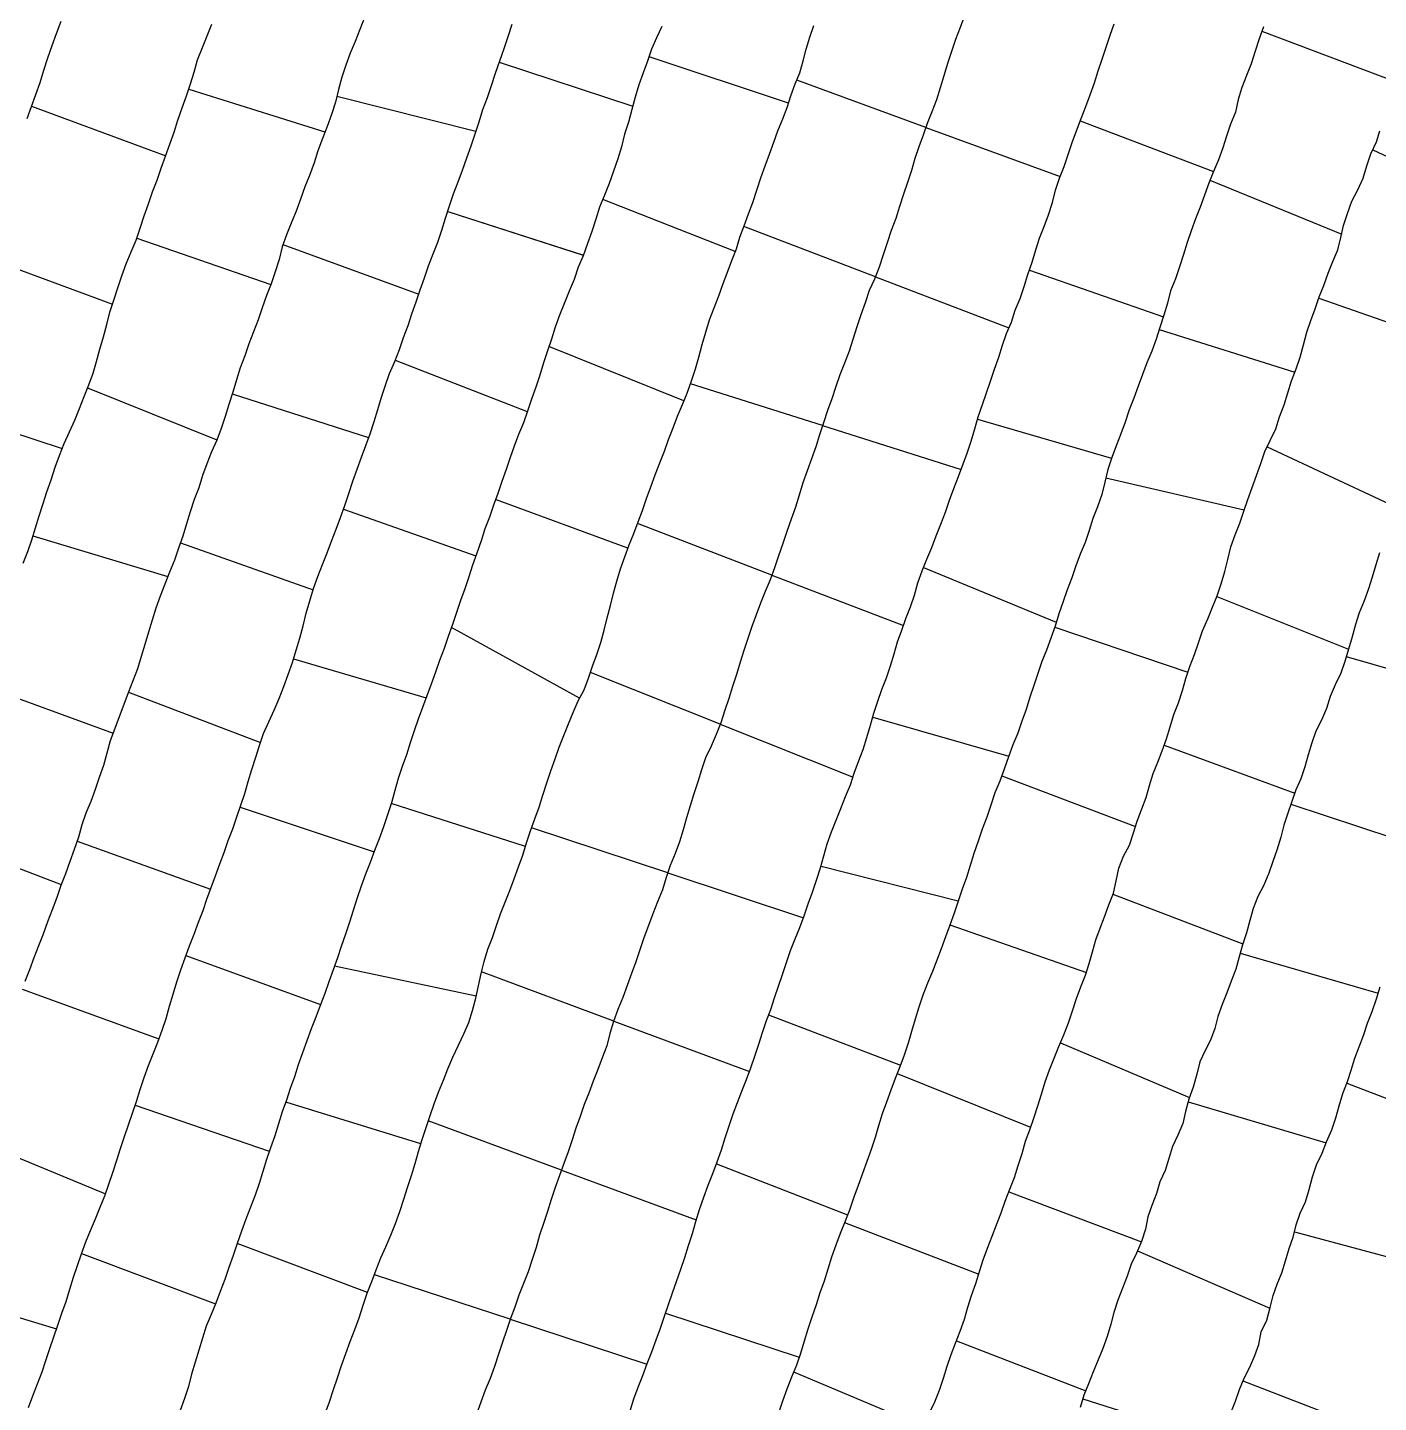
# Model space of a CAD drawing. Extents: x 703186 to 703989, y 1560402 to 1561368.
# Drawn here: x 703685.02 to 703727.81, y 1560744.72 to 1560788.26 of the extents above; entities that cross this region are included whole.
import ezdxf

# ---------------------------------------------------------------- set-up
doc = ezdxf.new("R2010")
doc.units = 0
doc.layers.add('10124_2002_REAL', color=30, linetype='Continuous')
doc.layers.add('AGROCAD PLL', color=7, linetype='Continuous')

msp = doc.modelspace()

# ---------------------------------------------------------------- linework, layer by layer
at = {"layer": '10124_2002_REAL'}
for points in [[(703695.6999, 1560788.5831), (703695.5529, 1560788.1988), (703695.4041, 1560787.826), (703695.2453, 1560787.4488), (703695.1089, 1560787.0717), (703694.9789, 1560786.6939), (703694.8743, 1560786.3007), (703694.7742, 1560785.9036), (703694.6533, 1560785.5069), (703694.5142, 1560785.1269), (703694.3642, 1560784.7493), (703694.2241, 1560784.3611), (703694.1048, 1560783.9779), (703693.9608, 1560783.583), (703693.8046, 1560783.2138), (703693.6737, 1560782.8297), (703693.5295, 1560782.4489), (703693.3704, 1560782.0733), (703693.2262, 1560781.6947), (703693.0874, 1560781.3141), (703692.9909, 1560780.9211), (703692.8705, 1560780.5299), (703692.7372, 1560780.152), (703692.5917, 1560779.7739), (703692.4612, 1560779.3883), (703692.329, 1560779.0098), (703692.1808, 1560778.627), (703692.0346, 1560778.2504), (703691.9062, 1560777.8689), (703691.763, 1560777.4922), (703691.6406, 1560777.1085), (703691.5284, 1560776.7172), (703691.4042, 1560776.3295), (703691.2818, 1560775.9442), (703691.1589, 1560775.5689), (703691.0188, 1560775.1943), (703690.8519, 1560774.8252), (703690.7078, 1560774.4525), (703690.5712, 1560774.0778), (703690.446, 1560773.6893), (703690.2991, 1560773.3172), (703690.18, 1560772.9313), (703690.061, 1560772.5504), (703689.9445, 1560772.1567), (703689.809, 1560771.773), (703689.6761, 1560771.3968), (703689.5263, 1560771.0184), (703689.3773, 1560770.6381), (703689.2281, 1560770.2605), (703689.0938, 1560769.88), (703688.976, 1560769.5008), (703688.8569, 1560769.114), (703688.7403, 1560768.7269), (703688.6283, 1560768.3448), (703688.5049, 1560767.9563), (703688.3602, 1560767.5755), (703688.2168, 1560767.2012), (703688.0708, 1560766.8226), (703687.9298, 1560766.4392), (703687.7869, 1560766.0618), (703687.6454, 1560765.6813), (703687.5406, 1560765.2904), (703687.4305, 1560764.898), (703687.2918, 1560764.5154), (703687.1645, 1560764.1333), (703687.0295, 1560763.7584), (703686.8761, 1560763.3876), (703686.7457, 1560763.0153), (703686.6354, 1560762.6211), (703686.4981, 1560762.2383), (703686.3675, 1560761.855), (703686.2286, 1560761.4653), (703686.0761, 1560761.0985), (703685.9524, 1560760.7138), (703685.8095, 1560760.3234), (703685.6619, 1560759.9416), (703685.5166, 1560759.5573), (703685.377, 1560759.1838), (703685.2297, 1560758.8059), (703685.0872, 1560758.4273), (703684.9418, 1560758.0522)], [(703714.7062, 1560788.6342), (703714.5638, 1560788.264), (703714.4187, 1560787.8804), (703714.2927, 1560787.5038), (703714.1655, 1560787.1242), (703714.0452, 1560786.7314), (703713.9321, 1560786.3496), (703713.8104, 1560785.9687), (703713.6702, 1560785.594), (703713.5236, 1560785.2225), (703713.3877, 1560784.8507), (703713.2511, 1560784.487), (703713.1257, 1560784.1154), (703713.0203, 1560783.7344), (703712.8934, 1560783.361), (703712.7661, 1560782.99), (703712.6413, 1560782.5982), (703712.5239, 1560782.2155), (703712.3803, 1560781.8367), (703712.2492, 1560781.4503), (703712.1282, 1560781.0651), (703711.9971, 1560780.6764), (703711.853, 1560780.2996), (703711.681, 1560779.9327), (703711.5536, 1560779.5451), (703711.4178, 1560779.166), (703711.2901, 1560778.7843), (703711.1677, 1560778.3895), (703711.0497, 1560778.0125), (703710.9035, 1560777.6342), (703710.7497, 1560777.2676), (703710.6251, 1560776.8973), (703710.4951, 1560776.5094), (703710.3661, 1560776.134), (703710.2338, 1560775.7501), (703710.1113, 1560775.3628), (703709.9928, 1560774.9809), (703709.8556, 1560774.6046), (703709.7231, 1560774.2258), (703709.583, 1560773.8461), (703709.4678, 1560773.4597), (703709.3492, 1560773.0704), (703709.2075, 1560772.6939), (703709.0693, 1560772.31), (703708.9447, 1560771.9249), (703708.815, 1560771.5353), (703708.6864, 1560771.1501), (703708.5429, 1560770.7772), (703708.3913, 1560770.4038), (703708.2451, 1560770.0352), (703708.1043, 1560769.666), (703707.9688, 1560769.2969), (703707.8437, 1560768.9191), (703707.7165, 1560768.5406), (703707.5936, 1560768.1622), (703707.4811, 1560767.7793), (703707.3572, 1560767.3977), (703707.2396, 1560767.0217), (703707.114, 1560766.6421), (703706.9866, 1560766.251), (703706.8376, 1560765.8766), (703706.6764, 1560765.5114), (703706.5027, 1560765.1328), (703706.3674, 1560764.7622), (703706.2507, 1560764.382), (703706.1327, 1560763.9961), (703706.0103, 1560763.6202), (703705.9, 1560763.2429), (703705.79, 1560762.8597), (703705.6774, 1560762.4804), (703705.5353, 1560762.1042), (703705.3806, 1560761.7305), (703705.255, 1560761.3507), (703705.1353, 1560760.9619), (703704.9765, 1560760.5806), (703704.8265, 1560760.2006), (703704.689, 1560759.824), (703704.5501, 1560759.4384), (703704.4183, 1560759.0631), (703704.2938, 1560758.6812), (703704.1543, 1560758.3056), (703704.0194, 1560757.9313), (703703.8751, 1560757.5437), (703703.7262, 1560757.1662), (703703.5874, 1560756.7931), (703703.4643, 1560756.4106), (703703.3683, 1560756.0235), (703703.2271, 1560755.6408), (703703.0853, 1560755.2675), (703702.9423, 1560754.8995), (703702.8013, 1560754.5233), (703702.6596, 1560754.1561), (703702.5231, 1560753.7842), (703702.3936, 1560753.4088), (703702.278, 1560753.0386), (703702.1455, 1560752.6631), (703702.0115, 1560752.2879), (703701.8716, 1560751.9095), (703701.7337, 1560751.5326), (703701.612, 1560751.1519), (703701.4961, 1560750.7682), (703701.3636, 1560750.3887), (703701.2406, 1560750.0189), (703701.1351, 1560749.6341), (703701.011, 1560749.2494), (703700.8774, 1560748.8662), (703700.7331, 1560748.4967), (703700.5824, 1560748.127), (703700.462, 1560747.7471), (703700.3217, 1560747.3872), (703700.1956, 1560747.0031), (703700.0643, 1560746.6334), (703699.9455, 1560746.2547), (703699.8196, 1560745.866), (703699.6782, 1560745.4886), (703699.523, 1560745.1124), (703699.3856, 1560744.7315), (703699.2465, 1560744.3563)], [(703684.8904, 1560771.2974), (703685.0302, 1560771.6682), (703685.1599, 1560772.0428), (703685.2731, 1560772.4192), (703685.3986, 1560772.8031), (703685.5186, 1560773.1918), (703685.6386, 1560773.5637), (703685.7774, 1560773.9455), (703685.9025, 1560774.338), (703686.0364, 1560774.7155), (703686.1887, 1560775.0911), (703686.3579, 1560775.4589), (703686.5223, 1560775.831), (703686.6729, 1560776.2033), (703686.8151, 1560776.5793), (703686.9616, 1560776.9443), (703687.1066, 1560777.314), (703687.2128, 1560777.6921), (703687.3201, 1560778.0819), (703687.431, 1560778.4654), (703687.5357, 1560778.855), (703687.6364, 1560779.2466), (703687.7541, 1560779.6326), (703687.8822, 1560780.0157), (703688.0134, 1560780.4019), (703688.151, 1560780.7835), (703688.3088, 1560781.1563), (703688.4614, 1560781.5303), (703688.5941, 1560781.9152), (703688.7191, 1560782.3001), (703688.8523, 1560782.6831), (703688.983, 1560783.0596), (703689.1276, 1560783.4335), (703689.2573, 1560783.813), (703689.3982, 1560784.1862), (703689.5278, 1560784.5714), (703689.6669, 1560784.9465), (703689.7898, 1560785.3345), (703689.918, 1560785.7222), (703690.0613, 1560786.0979), (703690.1816, 1560786.4803), (703690.2991, 1560786.8538), (703690.4118, 1560787.2408), (703690.5677, 1560787.6263), (703690.7174, 1560788.0053), (703690.8662, 1560788.3736)], [(703686.084, 1560788.453), (703685.9316, 1560788.0684), (703685.7971, 1560787.6808), (703685.6581, 1560787.2951), (703685.5306, 1560786.8987), (703685.4172, 1560786.5167), (703685.2816, 1560786.1363), (703685.1412, 1560785.7558), (703685.0072, 1560785.3765)], [(703685.0565, 1560744.5685), (703685.1979, 1560744.9396), (703685.3417, 1560745.3174), (703685.4846, 1560745.6925), (703685.6066, 1560746.0587), (703685.7273, 1560746.4347), (703685.8608, 1560746.8067), (703685.9831, 1560747.1752), (703686.1152, 1560747.5494), (703686.2492, 1560747.9267), (703686.3624, 1560748.3082), (703686.4861, 1560748.6903), (703686.6052, 1560749.0654), (703686.7349, 1560749.4364), (703686.8741, 1560749.807), (703687.0189, 1560750.1741), (703687.1756, 1560750.5394), (703687.3305, 1560750.9049), (703687.4704, 1560751.2701), (703687.6044, 1560751.6402), (703687.7235, 1560752.0082), (703687.8494, 1560752.3942), (703687.97, 1560752.7725), (703688.0963, 1560753.1444), (703688.2207, 1560753.5184), (703688.3469, 1560753.8854), (703688.4738, 1560754.2553), (703688.5936, 1560754.6368), (703688.7225, 1560755.0114), (703688.8588, 1560755.3925), (703689.0019, 1560755.7698), (703689.1513, 1560756.1386), (703689.2895, 1560756.5113), (703689.4111, 1560756.885), (703689.526, 1560757.2694), (703689.6387, 1560757.6582), (703689.7578, 1560758.0433), (703689.8805, 1560758.4282), (703690.017, 1560758.8081), (703690.1529, 1560759.1819), (703690.2987, 1560759.5512), (703690.437, 1560759.93), (703690.5849, 1560760.3012), (703690.7063, 1560760.6659), (703690.8433, 1560761.0319), (703690.9772, 1560761.4019), (703691.112, 1560761.7804), (703691.2485, 1560762.1451), (703691.3781, 1560762.5193), (703691.5269, 1560762.8907), (703691.6575, 1560763.2659), (703691.7814, 1560763.639), (703691.9075, 1560764.0112), (703692.0158, 1560764.3896), (703692.1294, 1560764.7737), (703692.2532, 1560765.1558), (703692.3703, 1560765.5334), (703692.5015, 1560765.9117), (703692.6659, 1560766.283), (703692.8328, 1560766.6467), (703692.996, 1560767.0195), (703693.1464, 1560767.3929), (703693.2816, 1560767.772), (703693.4144, 1560768.1559), (703693.5283, 1560768.5424), (703693.6444, 1560768.9231), (703693.7549, 1560769.3193), (703693.8538, 1560769.7203), (703693.9665, 1560770.1061), (703694.0848, 1560770.4972), (703694.2175, 1560770.8766), (703694.3624, 1560771.2551), (703694.5114, 1560771.6249), (703694.6565, 1560771.9961), (703694.8003, 1560772.3757), (703694.9412, 1560772.7478), (703695.0741, 1560773.1248), (703695.1995, 1560773.51), (703695.3249, 1560773.8939), (703695.4616, 1560774.2763), (703695.5995, 1560774.6545), (703695.7419, 1560775.0319), (703695.8739, 1560775.4026), (703696.0072, 1560775.7835), (703696.1192, 1560776.1715), (703696.2334, 1560776.5573), (703696.3643, 1560776.9402), (703696.4927, 1560777.3119), (703696.6542, 1560777.684), (703696.8022, 1560778.0651), (703696.9367, 1560778.4442), (703697.0819, 1560778.825), (703697.2013, 1560779.2008), (703697.3364, 1560779.5772), (703697.4655, 1560779.9545), (703697.6017, 1560780.3353), (703697.7246, 1560780.7171), (703697.8748, 1560781.0954), (703698.0176, 1560781.4695), (703698.1482, 1560781.8513), (703698.2664, 1560782.2316), (703698.3918, 1560782.6185), (703698.5151, 1560783), (703698.6693, 1560783.373), (703698.8027, 1560783.7485), (703698.9426, 1560784.1327), (703699.0717, 1560784.5157), (703699.1977, 1560784.8923), (703699.3265, 1560785.2823), (703699.4487, 1560785.6651), (703699.5918, 1560786.043), (703699.7189, 1560786.4277), (703699.85, 1560786.8209), (703699.979, 1560787.2137), (703700.1204, 1560787.6006), (703700.2489, 1560787.9846), (703700.3708, 1560788.3692)], [(703705.114, 1560788.3004), (703704.9435, 1560787.9328), (703704.7897, 1560787.5747), (703704.66, 1560787.1941), (703704.5227, 1560786.8259), (703704.388, 1560786.4478), (703704.2659, 1560786.0605), (703704.1685, 1560785.6629), (703704.0551, 1560785.2714), (703703.9367, 1560784.8821), (703703.8368, 1560784.4901), (703703.72, 1560784.1017), (703703.5881, 1560783.7116), (703703.4461, 1560783.3256), (703703.2976, 1560782.9544), (703703.1452, 1560782.58), (703703.023, 1560782.1949), (703702.9021, 1560781.8095), (703702.7643, 1560781.4216), (703702.6229, 1560781.0357), (703702.4646, 1560780.6753), (703702.3354, 1560780.2866), (703702.1842, 1560779.913), (703702.0271, 1560779.5436), (703701.8782, 1560779.1604), (703701.7387, 1560778.7791), (703701.62, 1560778.3998), (703701.4926, 1560778.0221), (703701.3721, 1560777.6411), (703701.2512, 1560777.2548), (703701.1222, 1560776.8787), (703700.9899, 1560776.4963), (703700.8572, 1560776.1186), (703700.7302, 1560775.7426), (703700.5802, 1560775.378), (703700.4424, 1560775.0102), (703700.3088, 1560774.6433), (703700.1841, 1560774.2647), (703700.044, 1560773.8868), (703699.9188, 1560773.5083), (703699.7808, 1560773.1343), (703699.6555, 1560772.7539), (703699.5082, 1560772.3853), (703699.3911, 1560772.0042), (703699.2601, 1560771.6229), (703699.1163, 1560771.24), (703698.997, 1560770.8647), (703698.8708, 1560770.4939), (703698.7349, 1560770.1196), (703698.6087, 1560769.7436), (703698.4816, 1560769.3584), (703698.3527, 1560768.9752), (703698.2212, 1560768.5969), (703698.0721, 1560768.2227), (703697.9461, 1560767.8534), (703697.8088, 1560767.4663), (703697.6708, 1560767.1045), (703697.5395, 1560766.7296), (703697.3982, 1560766.3645), (703697.2676, 1560765.988), (703697.1444, 1560765.6137), (703697.0227, 1560765.2366), (703696.8914, 1560764.8674), (703696.7649, 1560764.4844), (703696.6586, 1560764.1039), (703696.55, 1560763.7137), (703696.4262, 1560763.3324), (703696.3018, 1560762.9572), (703696.167, 1560762.5753), (703696.0156, 1560762.2008), (703695.8776, 1560761.8265), (703695.7309, 1560761.4523), (703695.5971, 1560761.0766), (703695.4642, 1560760.7017), (703695.3412, 1560760.3087), (703695.2181, 1560759.9292), (703695.0945, 1560759.5492), (703694.9624, 1560759.1653), (703694.8384, 1560758.7996), (703694.7019, 1560758.4208), (703694.572, 1560758.0443), (703694.4372, 1560757.6731), (703694.296, 1560757.2974), (703694.1513, 1560756.9261), (703694.0087, 1560756.5553), (703693.87, 1560756.1796), (703693.7292, 1560755.7974), (703693.5965, 1560755.4176), (703693.4775, 1560755.034), (703693.3479, 1560754.6653), (703693.2249, 1560754.293), (703693.0891, 1560753.9255), (703692.9695, 1560753.5536), (703692.8524, 1560753.1729), (703692.7179, 1560752.7906), (703692.5931, 1560752.4156), (703692.4771, 1560752.0374), (703692.3596, 1560751.6639), (703692.2324, 1560751.2932), (703692.0886, 1560750.9084), (703691.9405, 1560750.5294), (703691.8069, 1560750.1455), (703691.6687, 1560749.7567), (703691.5399, 1560749.3777), (703691.4059, 1560748.9962), (703691.2789, 1560748.6153), (703691.131, 1560748.2416), (703690.9855, 1560747.8683), (703690.8369, 1560747.5075), (703690.6835, 1560747.1379), (703690.5671, 1560746.759), (703690.4531, 1560746.3836), (703690.3315, 1560746.0026), (703690.2199, 1560745.6208), (703690.1225, 1560745.2313), (703689.9971, 1560744.8457), (703689.8614, 1560744.4717)], [(703694.4537, 1560744.3706), (703694.5856, 1560744.7501), (703694.7179, 1560745.1331), (703694.8423, 1560745.5095), (703694.9718, 1560745.8963), (703695.1034, 1560746.2778), (703695.2394, 1560746.655), (703695.3881, 1560747.0332), (703695.53, 1560747.408), (703695.6579, 1560747.8017), (703695.7864, 1560748.1827), (703695.9263, 1560748.5564), (703696.0715, 1560748.9303), (703696.2134, 1560749.3001), (703696.3757, 1560749.6574), (703696.535, 1560750.0255), (703696.6802, 1560750.3958), (703696.8155, 1560750.7729), (703696.9383, 1560751.1583), (703697.0575, 1560751.5328), (703697.1833, 1560751.9117), (703697.2977, 1560752.2887), (703697.4048, 1560752.6707), (703697.5231, 1560753.0524), (703697.6468, 1560753.4312), (703697.7731, 1560753.807), (703697.9004, 1560754.1828), (703698.041, 1560754.5563), (703698.1954, 1560754.9279), (703698.3368, 1560755.2935), (703698.4989, 1560755.6644), (703698.6779, 1560756.0342), (703698.8477, 1560756.3944), (703699.0006, 1560756.7609), (703699.1233, 1560757.135), (703699.2263, 1560757.5247), (703699.309, 1560757.916), (703699.3917, 1560758.3079), (703699.4926, 1560758.6896), (703699.6054, 1560759.0767), (703699.7472, 1560759.4506), (703699.8821, 1560759.8266), (703700.007, 1560760.1987), (703700.1516, 1560760.5711), (703700.3049, 1560760.9365), (703700.4382, 1560761.308), (703700.5748, 1560761.6827), (703700.7087, 1560762.0611), (703700.8328, 1560762.447), (703700.9567, 1560762.8253), (703701.0896, 1560763.2025), (703701.2248, 1560763.5798), (703701.346, 1560763.9598), (703701.469, 1560764.3429), (703701.5966, 1560764.7285), (703701.7367, 1560765.1057), (703701.865, 1560765.4793), (703702.0081, 1560765.8499), (703702.1586, 1560766.2178), (703702.3093, 1560766.5727), (703702.4624, 1560766.94), (703702.6583, 1560767.2946), (703702.788, 1560767.6655), (703702.9228, 1560768.0435), (703703.0595, 1560768.4133), (703703.1791, 1560768.7927), (703703.2862, 1560769.1803), (703703.3834, 1560769.5669), (703703.4882, 1560769.9604), (703703.5796, 1560770.3495), (703703.6882, 1560770.7375), (703703.81, 1560771.1261), (703703.9397, 1560771.5051), (703704.0795, 1560771.8846), (703704.2325, 1560772.2459), (703704.3659, 1560772.6092), (703704.5029, 1560772.9749), (703704.6287, 1560773.3467), (703704.763, 1560773.7158), (703704.9062, 1560774.1007), (703705.0471, 1560774.4788), (703705.1993, 1560774.8501), (703705.3295, 1560775.2217), (703705.4689, 1560775.5883), (703705.611, 1560775.9551), (703705.7657, 1560776.3229), (703705.9129, 1560776.6888), (703706.0589, 1560777.0728), (703706.1806, 1560777.453), (703706.2863, 1560777.8297), (703706.3954, 1560778.2275), (703706.5111, 1560778.6207), (703706.6236, 1560779.0079), (703706.7714, 1560779.3919), (703706.9154, 1560779.7669), (703707.0566, 1560780.1545), (703707.1986, 1560780.5206), (703707.3326, 1560780.8868), (703707.4761, 1560781.2522), (703707.5905, 1560781.621), (703707.7259, 1560781.989), (703707.8645, 1560782.3601), (703707.9993, 1560782.7269), (703708.1254, 1560783.1153), (703708.2524, 1560783.5004), (703708.3835, 1560783.8788), (703708.5239, 1560784.2575), (703708.66, 1560784.6321), (703708.7934, 1560784.9969), (703708.9442, 1560785.368), (703709.0815, 1560785.7328), (703709.2054, 1560786.1059), (703709.3415, 1560786.4756), (703709.4822, 1560786.8324), (703709.5879, 1560787.2052), (703709.6842, 1560787.5798), (703709.7997, 1560787.9608), (703709.9318, 1560788.3271)], [(703704.1075, 1560744.4597), (703704.2316, 1560744.8361), (703704.3671, 1560745.2115), (703704.5164, 1560745.5837), (703704.6492, 1560745.9572), (703704.7971, 1560746.3321), (703704.9387, 1560746.7064), (703705.0758, 1560747.0796), (703705.198, 1560747.4549), (703705.3216, 1560747.8307), (703705.4502, 1560748.1967), (703705.5818, 1560748.5595), (703705.7179, 1560748.9415), (703705.8446, 1560749.3128), (703705.958, 1560749.6935), (703706.0834, 1560750.0759), (703706.1897, 1560750.4515), (703706.3107, 1560750.8371), (703706.4406, 1560751.2259), (703706.5812, 1560751.6052), (703706.7267, 1560751.9727), (703706.872, 1560752.3456), (703707.0063, 1560752.7298), (703707.126, 1560753.1018), (703707.2442, 1560753.4858), (703707.3754, 1560753.8641), (703707.5136, 1560754.2245), (703707.6489, 1560754.5857), (703707.7935, 1560754.9504), (703707.9304, 1560755.3186), (703708.056, 1560755.6951), (703708.1903, 1560756.0675), (703708.3022, 1560756.4442), (703708.4288, 1560756.8154), (703708.5626, 1560757.1672), (703708.6882, 1560757.5341), (703708.815, 1560757.9044), (703708.9343, 1560758.2821), (703709.0603, 1560758.6601), (703709.1937, 1560759.0378), (703709.335, 1560759.4042), (703709.4857, 1560759.7696), (703709.6184, 1560760.1352), (703709.7536, 1560760.5134), (703709.8826, 1560760.8855), (703710.0145, 1560761.2694), (703710.1436, 1560761.6521), (703710.2413, 1560762.0361), (703710.3533, 1560762.4174), (703710.4896, 1560762.7937), (703710.638, 1560763.1658), (703710.7811, 1560763.5373), (703710.9282, 1560763.9113), (703711.0898, 1560764.2808), (703711.2096, 1560764.6512), (703711.3476, 1560765.0265), (703711.4867, 1560765.3976), (703711.6042, 1560765.7828), (703711.7246, 1560766.1726), (703711.834, 1560766.5545), (703711.9546, 1560766.9343), (703712.0866, 1560767.3037), (703712.2255, 1560767.6754), (703712.3563, 1560768.0487), (703712.4762, 1560768.4291), (703712.5842, 1560768.808), (703712.7189, 1560769.1796), (703712.8436, 1560769.5516), (703712.9874, 1560769.9228), (703713.1135, 1560770.2892), (703713.2271, 1560770.6804), (703713.3587, 1560771.0625), (703713.5103, 1560771.4307), (703713.6639, 1560771.8022), (703713.8089, 1560772.1697), (703713.952, 1560772.5411), (703714.0998, 1560772.9146), (703714.2301, 1560773.2933), (703714.366, 1560773.6648), (703714.5089, 1560774.042), (703714.6498, 1560774.416), (703714.7888, 1560774.7843), (703714.9118, 1560775.1699), (703715.0263, 1560775.5588), (703715.1363, 1560775.9386), (703715.2716, 1560776.3243), (703715.3967, 1560776.6931), (703715.5217, 1560777.0703), (703715.6498, 1560777.4491), (703715.7838, 1560777.8204), (703715.9089, 1560778.2069), (703716.0359, 1560778.5755), (703716.1898, 1560778.9386), (703716.3105, 1560779.3144), (703716.4597, 1560779.6847), (703716.5888, 1560780.0675), (703716.7112, 1560780.4467), (703716.8449, 1560780.8302), (703716.9649, 1560781.2198), (703717.0795, 1560781.5943), (703717.2255, 1560781.9588), (703717.3667, 1560782.3338), (703717.4847, 1560782.7202), (703717.5875, 1560783.1146), (703717.7074, 1560783.4964), (703717.8578, 1560783.8606), (703717.9852, 1560784.239), (703718.1152, 1560784.6195), (703718.2483, 1560784.9959), (703718.3946, 1560785.3802), (703718.545, 1560785.7585), (703718.6768, 1560786.135), (703718.8136, 1560786.5079), (703718.9392, 1560786.8887), (703719.0665, 1560787.2635), (703719.1859, 1560787.645), (703719.3097, 1560788.02), (703719.4418, 1560788.3757)], [(703724.1723, 1560788.2811), (703724.0294, 1560787.9014), (703723.909, 1560787.5128), (703723.7844, 1560787.1189), (703723.6325, 1560786.7422), (703723.4821, 1560786.365), (703723.3731, 1560785.9824), (703723.2819, 1560785.5856), (703723.1236, 1560785.2052), (703722.9955, 1560784.8287), (703722.8811, 1560784.4491), (703722.7451, 1560784.0776), (703722.5865, 1560783.7032), (703722.436, 1560783.3373), (703722.3044, 1560782.9535), (703722.1642, 1560782.5788), (703722.0211, 1560782.2057), (703721.8835, 1560781.8309), (703721.7518, 1560781.4568), (703721.634, 1560781.0753), (703721.5112, 1560780.6829), (703721.3816, 1560780.3056), (703721.2269, 1560779.9244), (703721.1343, 1560779.5346), (703721.0185, 1560779.1507), (703720.8866, 1560778.7669), (703720.7679, 1560778.3902), (703720.6312, 1560778.0134), (703720.4812, 1560777.6462), (703720.3426, 1560777.2783), (703720.2024, 1560776.903), (703720.0676, 1560776.5242), (703719.9122, 1560776.1535), (703719.7898, 1560775.7718), (703719.6506, 1560775.4028), (703719.5044, 1560775.0207), (703719.363, 1560774.6496), (703719.2396, 1560774.273), (703719.1464, 1560773.8699), (703719.0481, 1560773.4757), (703718.9144, 1560773.0908), (703718.7651, 1560772.7146), (703718.6464, 1560772.3378), (703718.5185, 1560771.9584), (703718.3599, 1560771.5834), (703718.2262, 1560771.2181), (703718.0996, 1560770.8328), (703717.9481, 1560770.4583), (703717.8271, 1560770.0834), (703717.6899, 1560769.6979), (703717.5697, 1560769.3112), (703717.4403, 1560768.9299), (703717.2946, 1560768.5482), (703717.1533, 1560768.1877), (703717.0261, 1560767.804), (703716.8987, 1560767.4281), (703716.7702, 1560767.0556), (703716.65, 1560766.6711), (703716.5185, 1560766.2939), (703716.3927, 1560765.9158), (703716.2364, 1560765.549), (703716.0912, 1560765.1696), (703715.9605, 1560764.7805), (703715.8177, 1560764.4034), (703715.6641, 1560764.0244), (703715.537, 1560763.6397), (703715.4042, 1560763.2563), (703715.2619, 1560762.8835), (703715.1312, 1560762.4995), (703715.0018, 1560762.1128), (703714.8853, 1560761.7331), (703714.7665, 1560761.3509), (703714.628, 1560760.974), (703714.496, 1560760.5961), (703714.3704, 1560760.2177), (703714.2388, 1560759.8397), (703714.0997, 1560759.4657), (703713.9629, 1560759.093), (703713.8284, 1560758.7327), (703713.688, 1560758.368), (703713.5282, 1560757.999), (703713.3814, 1560757.6255), (703713.2564, 1560757.2401), (703713.1384, 1560756.8606), (703713.0277, 1560756.4773), (703712.9142, 1560756.0995), (703712.7923, 1560755.7218), (703712.652, 1560755.3499), (703712.5033, 1560754.9799), (703712.3653, 1560754.6107), (703712.2276, 1560754.2383), (703712.0952, 1560753.8659), (703711.9821, 1560753.4892), (703711.8686, 1560753.1138), (703711.7436, 1560752.7347), (703711.6113, 1560752.3516), (703711.4749, 1560751.9788), (703711.33, 1560751.5966), (703711.1994, 1560751.227), (703711.0655, 1560750.8483), (703710.9172, 1560750.4685), (703710.7676, 1560750.0809), (703710.6291, 1560749.7078), (703710.4891, 1560749.3278), (703710.3677, 1560748.9492), (703710.2512, 1560748.5709), (703710.124, 1560748.1958), (703710.0016, 1560747.8136), (703709.8644, 1560747.4228), (703709.7343, 1560747.0439), (703709.6182, 1560746.6665), (703709.5094, 1560746.2808), (703709.3769, 1560745.9021), (703709.2189, 1560745.528), (703709.0691, 1560745.1465), (703708.9371, 1560744.7709), (703708.8059, 1560744.3891)], [(703713.5812, 1560744.3789), (703713.7565, 1560744.7466), (703713.91, 1560745.1163), (703714.0332, 1560745.4915), (703714.1549, 1560745.877), (703714.283, 1560746.2434), (703714.4155, 1560746.6045), (703714.5602, 1560746.9789), (703714.6985, 1560747.3612), (703714.8039, 1560747.7392), (703714.9236, 1560748.1122), (703715.0556, 1560748.4905), (703715.1796, 1560748.8674), (703715.2927, 1560749.2411), (703715.4345, 1560749.609), (703715.5827, 1560749.9885), (703715.7188, 1560750.3487), (703715.8661, 1560750.7252), (703715.9925, 1560751.1019), (703716.1348, 1560751.4801), (703716.2816, 1560751.85), (703716.4061, 1560752.2273), (703716.5242, 1560752.6111), (703716.6323, 1560752.9972), (703716.7658, 1560753.3604), (703716.8958, 1560753.7305), (703717.0234, 1560754.114), (703717.1446, 1560754.491), (703717.2568, 1560754.8745), (703717.3945, 1560755.2545), (703717.5445, 1560755.6263), (703717.6892, 1560755.9932), (703717.8479, 1560756.369), (703717.9939, 1560756.7425), (703718.1231, 1560757.1238), (703718.2502, 1560757.5136), (703718.3883, 1560757.8886), (703718.5335, 1560758.2541), (703718.648, 1560758.622), (703718.7528, 1560758.9966), (703718.8564, 1560759.3771), (703718.9948, 1560759.7408), (703719.1382, 1560760.1054), (703719.2716, 1560760.4805), (703719.4155, 1560760.8555), (703719.5054, 1560761.2413), (703719.5881, 1560761.6431), (703719.733, 1560762.0232), (703719.9234, 1560762.3749), (703720.0512, 1560762.76), (703720.1703, 1560763.1362), (703720.3127, 1560763.52), (703720.4519, 1560763.8826), (703720.5607, 1560764.2606), (703720.6812, 1560764.6439), (703720.8246, 1560765.0026), (703720.96, 1560765.3648), (703721.0969, 1560765.7366), (703721.2158, 1560766.1197), (703721.3273, 1560766.5083), (703721.483, 1560766.8795), (703721.6053, 1560767.2725), (703721.7149, 1560767.6552), (703721.8401, 1560768.0337), (703721.985, 1560768.4082), (703722.1099, 1560768.7815), (703722.2441, 1560769.156), (703722.4076, 1560769.5343), (703722.5556, 1560769.9069), (703722.6999, 1560770.2678), (703722.8346, 1560770.645), (703722.9452, 1560771.0428), (703723.0451, 1560771.4203), (703723.134, 1560771.8204), (703723.2689, 1560772.2036), (703723.4177, 1560772.5706), (703723.5514, 1560772.9499), (703723.6714, 1560773.3212), (703723.8156, 1560773.7011), (703723.9499, 1560774.0814), (703724.0886, 1560774.454), (703724.2152, 1560774.8378), (703724.3799, 1560775.1916), (703724.5567, 1560775.554), (703724.6786, 1560775.9311), (703724.8228, 1560776.3194), (703724.94, 1560776.696), (703725.0572, 1560777.0708), (703725.2071, 1560777.4581), (703725.3325, 1560777.8304), (703725.4363, 1560778.2142), (703725.5471, 1560778.617), (703725.6699, 1560778.982), (703725.8057, 1560779.3534), (703725.939, 1560779.7336), (703726.0825, 1560780.0943), (703726.2188, 1560780.4861), (703726.371, 1560780.8544), (703726.5205, 1560781.2204), (703726.6253, 1560781.6192), (703726.7091, 1560781.9914), (703726.8307, 1560782.3796), (703726.9731, 1560782.768), (703727.1579, 1560783.1249), (703727.3248, 1560783.498), (703727.4421, 1560783.8874), (703727.5751, 1560784.2639), (703727.7521, 1560784.6451), (703727.8608, 1560784.996)], [(703727.8421, 1560771.6307), (703727.7339, 1560771.2457), (703727.6158, 1560770.861), (703727.4966, 1560770.4936), (703727.3625, 1560770.109), (703727.2039, 1560769.7299), (703727.0846, 1560769.3562), (703726.9804, 1560768.968), (703726.8598, 1560768.5784), (703726.7479, 1560768.1887), (703726.6205, 1560767.8152), (703726.4407, 1560767.4481), (703726.2837, 1560767.0823), (703726.1687, 1560766.7041), (703726.008, 1560766.3309), (703725.8256, 1560765.9798), (703725.7042, 1560765.6127), (703725.5877, 1560765.2293), (703725.4777, 1560764.8577), (703725.3565, 1560764.4775), (703725.1987, 1560764.1239), (703725.0662, 1560763.7552), (703724.9352, 1560763.3593), (703724.8154, 1560763.0021), (703724.7225, 1560762.622), (703724.5914, 1560762.2154), (703724.4708, 1560761.8562), (703724.3407, 1560761.4863), (703724.1847, 1560761.1077), (703723.9944, 1560760.7484), (703723.8397, 1560760.3714), (703723.7388, 1560759.9886), (703723.6339, 1560759.6005), (703723.5107, 1560759.2117), (703723.4007, 1560758.8323), (703723.2901, 1560758.4502), (703723.1519, 1560758.0669), (703723.0085, 1560757.7009), (703722.859, 1560757.3246), (703722.726, 1560756.9453), (703722.6286, 1560756.5646), (703722.4928, 1560756.2), (703722.314, 1560755.8455), (703722.1577, 1560755.5114), (703722.0593, 1560755.1193), (703721.9449, 1560754.7114), (703721.8105, 1560754.3289), (703721.6962, 1560753.9437), (703721.6135, 1560753.5556), (703721.4619, 1560753.1887), (703721.2897, 1560752.829), (703721.1736, 1560752.4486), (703721.0585, 1560752.0723), (703720.8862, 1560751.7145), (703720.7797, 1560751.3383), (703720.6331, 1560750.9669), (703720.5034, 1560750.5987), (703720.4342, 1560750.2153), (703720.3114, 1560749.8248), (703720.1508, 1560749.4532), (703719.9846, 1560749.1084), (703719.8501, 1560748.7288), (703719.7063, 1560748.3434), (703719.5574, 1560747.9615), (703719.4325, 1560747.5768), (703719.3379, 1560747.2055), (703719.2187, 1560746.8178), (703719.0783, 1560746.4359), (703718.9333, 1560746.0706), (703718.7759, 1560745.6979), (703718.631, 1560745.3171), (703718.4846, 1560744.9518), (703718.3623, 1560744.5674)], [(703723.1351, 1560744.3967), (703723.2858, 1560744.7657), (703723.4136, 1560745.1363), (703723.5546, 1560745.4989), (703723.738, 1560745.8413), (703723.9006, 1560746.2079), (703724.0213, 1560746.5654), (703724.1015, 1560746.9633), (703724.2719, 1560747.3363), (703724.3784, 1560747.7283), (703724.4787, 1560748.108), (703724.6071, 1560748.4691), (703724.7468, 1560748.8305), (703724.8693, 1560749.2077), (703724.9858, 1560749.601), (703725.1074, 1560749.9637), (703725.2093, 1560750.3463), (703725.3353, 1560750.7158), (703725.4988, 1560751.0788), (703725.6178, 1560751.464), (703725.72, 1560751.8692), (703725.8532, 1560752.2548), (703726.0323, 1560752.616), (703726.1694, 1560752.9824), (703726.3331, 1560753.362), (703726.4645, 1560753.7393), (703726.5653, 1560754.1225), (703726.6852, 1560754.513), (703726.8279, 1560754.8874), (703726.9444, 1560755.2497), (703727.0657, 1560755.6237), (703727.2023, 1560755.9834), (703727.3406, 1560756.3483), (703727.4627, 1560756.7345), (703727.609, 1560757.1094), (703727.749, 1560757.5017), (703727.8627, 1560757.8877)]]:
    msp.add_lwpolyline(points, dxfattribs=at)
at = {"layer": 'AGROCAD PLL', "color": 3, "true_color": 0x00ff00}
for points in [[(703724.1224, 1560788.1486), (703728.3445, 1560786.5596)], [(703699.9642, 1560787.1687), (703704.1969, 1560785.7787)], [(703690.1295, 1560786.3146), (703694.4465, 1560784.9565)], [(703694.8208, 1560786.0885), (703699.226, 1560784.9781)], [(703685.1482, 1560785.7748), (703689.4043, 1560784.2043)], [(703713.4799, 1560785.1031), (703717.7294, 1560783.5498)], [(703718.3668, 1560785.3071), (703722.5856, 1560783.701)], [(703718.3668, 1560785.3071), (703722.5856, 1560783.701)], [(703727.6318, 1560784.386), (703731.6876, 1560782.5028)], [(703722.4761, 1560783.4347), (703726.6477, 1560781.7188)], [(703707.4428, 1560781.1675), (703703.2418, 1560782.8173)], [(703698.3349, 1560782.443), (703702.6286, 1560781.0514)], [(703698.3349, 1560782.443), (703702.6296, 1560781.0511)], [(703711.8792, 1560780.3681), (703707.7154, 1560781.9604)], [(703711.8792, 1560780.3681), (703707.7154, 1560781.9604)], [(703688.4835, 1560781.5944), (703692.729, 1560780.1307)], [(703683.4864, 1560781.0607), (703687.7147, 1560779.5035)], [(703711.8792, 1560780.3681), (703716.1099, 1560778.7501)], [(703716.7567, 1560780.5772), (703721.0003, 1560779.0977)], [(703725.9266, 1560779.6982), (703730.1561, 1560778.2153)], [(703720.867, 1560778.7047), (703725.1654, 1560777.3503)], [(703696.6718, 1560777.7293), (703700.8527, 1560776.1057)], [(703696.6718, 1560777.7293), (703700.8528, 1560776.1056)], [(703681.8434, 1560776.3402), (703686.1233, 1560774.9299)], [(703691.5102, 1560776.6605), (703695.8291, 1560775.2769)], [(703724.2829, 1560774.9833), (703728.3287, 1560773.1)], [(703719.1772, 1560774.003), (703723.5639, 1560772.9887)], [(703704.038, 1560771.772), (703699.8477, 1560773.3157)], [(703685.1962, 1560772.1633), (703689.4712, 1560770.8777)], [(703689.8685, 1560771.9416), (703694.0726, 1560770.457)], [(703713.4, 1560771.1628), (703717.6068, 1560769.4307)], [(703708.6004, 1560770.9267), (703712.7671, 1560769.3233)], [(703722.6926, 1560770.2495), (703726.8612, 1560768.5828)], [(703722.6926, 1560770.2495), (703726.8611, 1560768.5828)], [(703717.5582, 1560769.2774), (703721.7778, 1560767.8454)], [(703726.793, 1560768.3459), (703731.0853, 1560767.1134)], [(703683.5138, 1560767.4577), (703687.7338, 1560765.9191)], [(703688.225, 1560767.2225), (703692.4012, 1560765.6225)], [(703711.798, 1560766.4287), (703716.1013, 1560765.1959)], [(703706.9676, 1560766.2032), (703711.1706, 1560764.5306)], [(703715.8805, 1560764.5692), (703720.1162, 1560762.9653)], [(703700.7949, 1560762.3291), (703696.5443, 1560763.696)], [(703691.7591, 1560763.5718), (703696.0016, 1560762.1629)], [(703705.3029, 1560761.4954), (703700.9906, 1560762.9215)], [(703705.3029, 1560761.4954), (703700.9906, 1560762.9215)], [(703681.8641, 1560762.7409), (703686.0862, 1560761.1229)], [(703686.5922, 1560762.5007), (703690.8248, 1560760.9826)], [(703705.3029, 1560761.4954), (703709.5967, 1560760.0754)], [(703710.1585, 1560761.7105), (703714.4995, 1560760.606)], [(703710.1585, 1560761.7105), (703714.4993, 1560760.6061)], [(703690.042, 1560758.8769), (703694.3069, 1560757.3263)], [(703723.4349, 1560758.9503), (703727.8027, 1560757.6839)], [(703703.5899, 1560756.7997), (703699.4046, 1560758.3567)], [(703703.5899, 1560756.7997), (703699.4046, 1560758.3567)], [(703708.4975, 1560756.9959), (703712.6738, 1560755.4076)], [(703726.8065, 1560754.8312), (703731.0502, 1560753.2138)], [(703688.4357, 1560754.1443), (703692.6834, 1560752.687)], [(703697.4803, 1560752.9143), (703693.2051, 1560754.2393)], [(703701.9362, 1560752.0842), (703697.7182, 1560753.6436)], [(703701.9362, 1560752.0842), (703697.7182, 1560753.6436)], [(703706.8458, 1560752.2784), (703710.993, 1560750.6625)], [(703716.102, 1560751.393), (703720.307, 1560749.8108)], [(703716.102, 1560751.393), (703720.3056, 1560749.8114)], [(703725.1501, 1560750.1242), (703729.477, 1560748.9718)], [(703686.7378, 1560749.4441), (703690.9785, 1560747.8513)], [(703700.3122, 1560747.3582), (703696.0096, 1560748.7708)], [(703700.3122, 1560747.3582), (703696.0096, 1560748.7708)], [(703705.229, 1560747.5492), (703709.4657, 1560746.1558)], [(703709.2898, 1560745.6959), (703713.4213, 1560743.951)], [(703723.5212, 1560745.413), (703727.7463, 1560743.77)]]:
    msp.add_lwpolyline(points, dxfattribs=at)
at = {"layer": 'AGROCAD PLL', "color": 1, "true_color": 0xff0000}
for points in [[(703709.1282, 1560785.8735), (703704.71, 1560787.3407)], [(703693.1158, 1560781.3919), (703697.4202, 1560779.8221)], [(703705.8146, 1560776.4445), (703701.5405, 1560778.164)], [(703710.2055, 1560775.6605), (703714.5955, 1560774.272)], [(703708.6004, 1560770.9267), (703704.3489, 1560772.5628)], [(703708.6004, 1560770.9267), (703704.3489, 1560772.5628)], [(703702.508, 1560767.0225), (703698.45, 1560769.2644)], [(703725.0396, 1560763.6747), (703729.3876, 1560762.236)], [(703714.2414, 1560759.8471), (703718.5612, 1560758.3431)], [(703699.2392, 1560757.5858), (703694.7434, 1560758.536)], [(703684.8548, 1560757.8134), (703689.1871, 1560756.2351)], [(703703.5899, 1560756.7997), (703707.8867, 1560755.2012)], [(703712.5674, 1560755.1393), (703716.794, 1560753.4407)], [(703721.7847, 1560754.2419), (703726.1554, 1560752.945)], [(703683.2489, 1560753.081), (703687.4915, 1560751.3284)], [(703701.9362, 1560752.0842), (703706.2066, 1560750.5053)], [(703710.9011, 1560750.4268), (703715.1528, 1560748.7858)], [(703720.1811, 1560749.5234), (703724.3738, 1560747.7113)], [(703681.5749, 1560748.373), (703685.9434, 1560747.0556)], [(703700.3122, 1560747.3582), (703704.6419, 1560745.9368)], [(703718.4488, 1560744.8392), (703722.8307, 1560743.4451)]]:
    msp.add_lwpolyline(points, dxfattribs=at)
at = {"layer": 'AGROCAD PLL', "color": 5, "true_color": 0x0000ff}
for points in [[(703713.4799, 1560785.1031), (703709.3898, 1560786.5981)], [(703713.4799, 1560785.1031), (703709.3898, 1560786.5981)], [(703686.9239, 1560776.8503), (703691.0228, 1560775.2051)], [(703686.9239, 1560776.8503), (703691.0236, 1560775.2048)], [(703710.2055, 1560775.6605), (703706.0247, 1560776.9828)], [(703710.2055, 1560775.6605), (703706.0247, 1560776.9828)], [(703715.1127, 1560775.8572), (703719.356, 1560774.6282)], [(703695.033, 1560773.0082), (703699.2253, 1560771.5304)], [(703693.4484, 1560768.2712), (703697.6462, 1560767.0341)], [(703706.9676, 1560766.2032), (703702.8508, 1560767.8416)], [(703706.9676, 1560766.2032), (703702.8508, 1560767.8416)], [(703721.0248, 1560765.5408), (703725.1606, 1560764.0179)], [(703719.4036, 1560760.8246), (703723.5211, 1560759.2445)], [(703717.74, 1560756.1136), (703721.8306, 1560754.3861)], [(703695.7971, 1560748.2114), (703691.6688, 1560749.7569)], [(703695.7971, 1560748.2114), (703691.6688, 1560749.7569)], [(703714.4441, 1560746.6785), (703718.5419, 1560745.0948)]]:
    msp.add_lwpolyline(points, dxfattribs=at)

doc.saveas('drawing.dxf')
